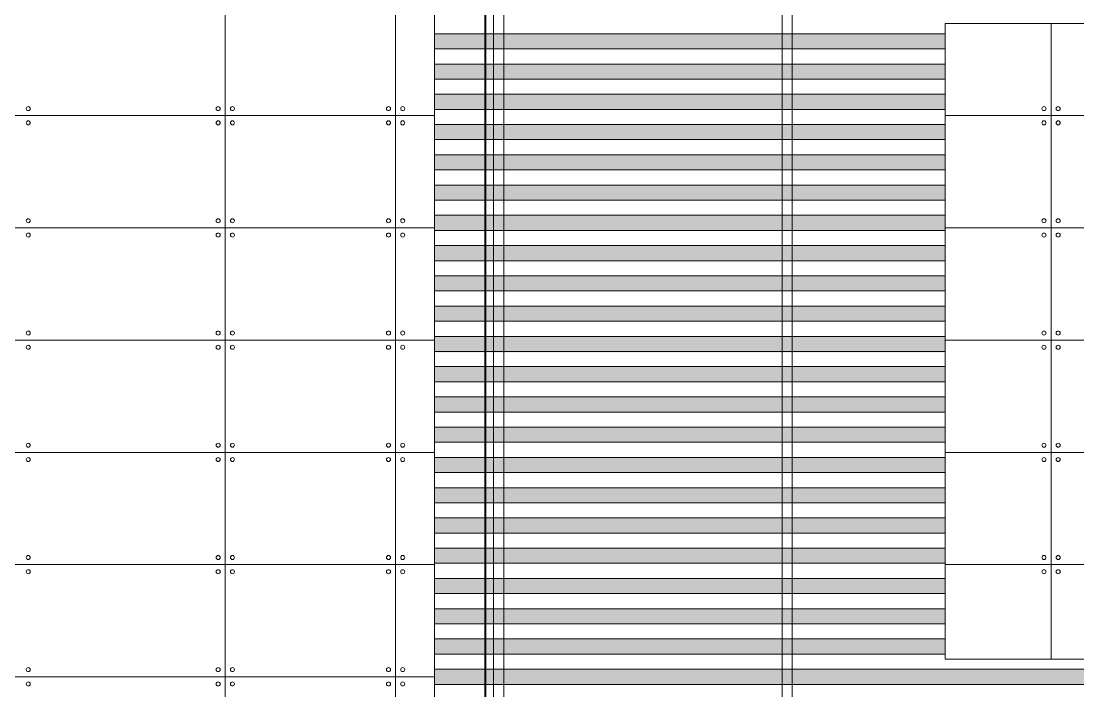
# Model space of a CAD drawing. Header units: millimetres. Extents: x 1564 to 2013, y 216 to 285.
# Drawn here: x 1676.53 to 1687.01, y 231.69 to 238.33 of the extents above; entities that cross this region are included whole.
import ezdxf

# ---------------------------------------------------------------- set-up
doc = ezdxf.new("R2010")
doc.units = ezdxf.units.MM
doc.header["$LTSCALE"] = 10
for name, color, linetype, lineweight in [('CINZA', 252, 'Continuous', 13), ('cinza 03', 252, 'Continuous', 13), ('COTA', 90, 'Continuous', 9), ('PN 05', 50, 'Continuous', 40), ('PN-01', 90, 'Continuous', 13)]:
    doc.layers.add(name, color=color, linetype=linetype, lineweight=lineweight)

msp = doc.modelspace()

# ---------------------------------------------------------------- hatches: boundary and pattern name
at = {"layer": 'cinza 03'}
h = msp.add_hatch(color=256, dxfattribs=at)
h.paths.add_polyline_path([(1681.13, 238.2), (1680.63, 238.2), (1680.63, 238.05), (1681.13, 238.05)])
h.paths.add_polyline_path([(1681.215, 238.2), (1681.13, 238.2), (1681.13, 238.05), (1681.215, 238.05)])
h.paths.add_polyline_path([(1681.255, 238.2), (1681.215, 238.2), (1681.215, 238.05), (1681.255, 238.05)])
h.paths.add_polyline_path([(1681.315, 238.2), (1681.255, 238.2), (1681.255, 238.05), (1681.315, 238.05)])
h.paths.add_polyline_path([(1684.076, 238.2), (1681.315, 238.2), (1681.315, 238.05), (1684.076, 238.05)])
h.paths.add_polyline_path([(1684.176, 238.2), (1684.076, 238.2), (1684.076, 238.05), (1684.176, 238.05)])
h.paths.add_polyline_path([(1685.693, 238.2), (1684.176, 238.2), (1684.176, 238.05), (1685.693, 238.05)])
h = msp.add_hatch(color=256, dxfattribs=at)
h.paths.add_polyline_path([(1681.13, 237.9), (1680.63, 237.9), (1680.63, 237.75), (1681.13, 237.75)])
h.paths.add_polyline_path([(1681.215, 237.9), (1681.13, 237.9), (1681.13, 237.75), (1681.215, 237.75)])
h.paths.add_polyline_path([(1681.255, 237.9), (1681.215, 237.9), (1681.215, 237.75), (1681.255, 237.75)])
h.paths.add_polyline_path([(1681.315, 237.9), (1681.255, 237.9), (1681.255, 237.75), (1681.315, 237.75)])
h.paths.add_polyline_path([(1684.076, 237.9), (1681.315, 237.9), (1681.315, 237.75), (1684.076, 237.75)])
h.paths.add_polyline_path([(1684.176, 237.9), (1684.076, 237.9), (1684.076, 237.75), (1684.176, 237.75)])
h.paths.add_polyline_path([(1685.693, 237.9), (1684.176, 237.9), (1684.176, 237.75), (1685.693, 237.75)])
h = msp.add_hatch(color=256, dxfattribs=at)
h.paths.add_polyline_path([(1681.13, 237.6), (1680.63, 237.6), (1680.63, 237.45), (1681.13, 237.45)])
h.paths.add_polyline_path([(1681.215, 237.6), (1681.13, 237.6), (1681.13, 237.45), (1681.215, 237.45)])
h.paths.add_polyline_path([(1681.255, 237.6), (1681.215, 237.6), (1681.215, 237.45), (1681.255, 237.45)])
h.paths.add_polyline_path([(1681.315, 237.6), (1681.255, 237.6), (1681.255, 237.45), (1681.315, 237.45)])
h.paths.add_polyline_path([(1684.076, 237.6), (1681.315, 237.6), (1681.315, 237.45), (1684.076, 237.45)])
h.paths.add_polyline_path([(1684.176, 237.6), (1684.076, 237.6), (1684.076, 237.45), (1684.176, 237.45)])
h.paths.add_polyline_path([(1685.693, 237.6), (1684.176, 237.6), (1684.176, 237.45), (1685.693, 237.45)])
h = msp.add_hatch(color=256, dxfattribs=at)
h.paths.add_polyline_path([(1681.13, 237.3), (1680.63, 237.3), (1680.63, 237.15), (1681.13, 237.15)])
h.paths.add_polyline_path([(1681.215, 237.3), (1681.13, 237.3), (1681.13, 237.15), (1681.215, 237.15)])
h.paths.add_polyline_path([(1681.255, 237.3), (1681.215, 237.3), (1681.215, 237.15), (1681.255, 237.15)])
h.paths.add_polyline_path([(1681.315, 237.3), (1681.255, 237.3), (1681.255, 237.15), (1681.315, 237.15)])
h.paths.add_polyline_path([(1684.076, 237.3), (1681.315, 237.3), (1681.315, 237.15), (1684.076, 237.15)])
h.paths.add_polyline_path([(1684.176, 237.3), (1684.076, 237.3), (1684.076, 237.15), (1684.176, 237.15)])
h.paths.add_polyline_path([(1685.693, 237.3), (1684.176, 237.3), (1684.176, 237.15), (1685.693, 237.15)])
h = msp.add_hatch(color=256, dxfattribs=at)
h.paths.add_polyline_path([(1681.13, 237), (1680.63, 237), (1680.63, 236.85), (1681.13, 236.85)])
h.paths.add_polyline_path([(1681.215, 237), (1681.13, 237), (1681.13, 236.85), (1681.215, 236.85)])
h.paths.add_polyline_path([(1681.255, 237), (1681.215, 237), (1681.215, 236.85), (1681.255, 236.85)])
h.paths.add_polyline_path([(1681.315, 237), (1681.255, 237), (1681.255, 236.85), (1681.315, 236.85)])
h.paths.add_polyline_path([(1684.076, 237), (1681.315, 237), (1681.315, 236.85), (1684.076, 236.85)])
h.paths.add_polyline_path([(1684.176, 237), (1684.076, 237), (1684.076, 236.85), (1684.176, 236.85)])
h.paths.add_polyline_path([(1685.693, 237), (1684.176, 237), (1684.176, 236.85), (1685.693, 236.85)])
h = msp.add_hatch(color=256, dxfattribs=at)
h.paths.add_polyline_path([(1681.13, 236.7), (1680.63, 236.7), (1680.63, 236.55), (1681.13, 236.55)])
h.paths.add_polyline_path([(1681.215, 236.7), (1681.13, 236.7), (1681.13, 236.55), (1681.215, 236.55)])
h.paths.add_polyline_path([(1681.255, 236.7), (1681.215, 236.7), (1681.215, 236.55), (1681.255, 236.55)])
h.paths.add_polyline_path([(1681.315, 236.7), (1681.255, 236.7), (1681.255, 236.55), (1681.315, 236.55)])
h.paths.add_polyline_path([(1684.076, 236.7), (1681.315, 236.7), (1681.315, 236.55), (1684.076, 236.55)])
h.paths.add_polyline_path([(1684.176, 236.7), (1684.076, 236.7), (1684.076, 236.55), (1684.176, 236.55)])
h.paths.add_polyline_path([(1685.693, 236.7), (1684.176, 236.7), (1684.176, 236.55), (1685.693, 236.55)])
h = msp.add_hatch(color=256, dxfattribs=at)
h.paths.add_polyline_path([(1681.13, 236.4), (1680.63, 236.4), (1680.63, 236.25), (1681.13, 236.25)])
h.paths.add_polyline_path([(1681.215, 236.4), (1681.13, 236.4), (1681.13, 236.25), (1681.215, 236.25)])
h.paths.add_polyline_path([(1681.255, 236.4), (1681.215, 236.4), (1681.215, 236.25), (1681.255, 236.25)])
h.paths.add_polyline_path([(1681.315, 236.4), (1681.255, 236.4), (1681.255, 236.25), (1681.315, 236.25)])
h.paths.add_polyline_path([(1684.076, 236.4), (1681.315, 236.4), (1681.315, 236.25), (1684.076, 236.25)])
h.paths.add_polyline_path([(1684.176, 236.4), (1684.076, 236.4), (1684.076, 236.25), (1684.176, 236.25)])
h.paths.add_polyline_path([(1685.693, 236.4), (1684.176, 236.4), (1684.176, 236.25), (1685.693, 236.25)])
h = msp.add_hatch(color=256, dxfattribs=at)
h.paths.add_polyline_path([(1681.13, 236.1), (1680.63, 236.1), (1680.63, 235.95), (1681.13, 235.95)])
h.paths.add_polyline_path([(1681.215, 236.1), (1681.13, 236.1), (1681.13, 235.95), (1681.215, 235.95)])
h.paths.add_polyline_path([(1681.255, 236.1), (1681.215, 236.1), (1681.215, 235.95), (1681.255, 235.95)])
h.paths.add_polyline_path([(1681.315, 236.1), (1681.255, 236.1), (1681.255, 235.95), (1681.315, 235.95)])
h.paths.add_polyline_path([(1684.076, 236.1), (1681.315, 236.1), (1681.315, 235.95), (1684.076, 235.95)])
h.paths.add_polyline_path([(1684.176, 236.1), (1684.076, 236.1), (1684.076, 235.95), (1684.176, 235.95)])
h.paths.add_polyline_path([(1685.693, 236.1), (1684.176, 236.1), (1684.176, 235.95), (1685.693, 235.95)])
h = msp.add_hatch(color=256, dxfattribs=at)
h.paths.add_polyline_path([(1681.13, 235.8), (1680.63, 235.8), (1680.63, 235.65), (1681.13, 235.65)])
h.paths.add_polyline_path([(1681.215, 235.8), (1681.13, 235.8), (1681.13, 235.65), (1681.215, 235.65)])
h.paths.add_polyline_path([(1681.255, 235.8), (1681.215, 235.8), (1681.215, 235.65), (1681.255, 235.65)])
h.paths.add_polyline_path([(1681.315, 235.8), (1681.255, 235.8), (1681.255, 235.65), (1681.315, 235.65)])
h.paths.add_polyline_path([(1684.076, 235.8), (1681.315, 235.8), (1681.315, 235.65), (1684.076, 235.65)])
h.paths.add_polyline_path([(1684.176, 235.8), (1684.076, 235.8), (1684.076, 235.65), (1684.176, 235.65)])
h.paths.add_polyline_path([(1685.693, 235.8), (1684.176, 235.8), (1684.176, 235.65), (1685.693, 235.65)])
h = msp.add_hatch(color=256, dxfattribs=at)
h.paths.add_polyline_path([(1681.13, 235.5), (1680.63, 235.5), (1680.63, 235.35), (1681.13, 235.35)])
h.paths.add_polyline_path([(1681.215, 235.5), (1681.13, 235.5), (1681.13, 235.35), (1681.215, 235.35)])
h.paths.add_polyline_path([(1681.255, 235.5), (1681.215, 235.5), (1681.215, 235.35), (1681.255, 235.35)])
h.paths.add_polyline_path([(1681.315, 235.5), (1681.255, 235.5), (1681.255, 235.35), (1681.315, 235.35)])
h.paths.add_polyline_path([(1684.076, 235.5), (1681.315, 235.5), (1681.315, 235.35), (1684.076, 235.35)])
h.paths.add_polyline_path([(1684.176, 235.5), (1684.076, 235.5), (1684.076, 235.35), (1684.176, 235.35)])
h.paths.add_polyline_path([(1685.693, 235.5), (1684.176, 235.5), (1684.176, 235.35), (1685.693, 235.35)])
h = msp.add_hatch(color=256, dxfattribs=at)
h.paths.add_polyline_path([(1681.13, 235.193), (1680.63, 235.193), (1680.63, 235.043), (1681.13, 235.043)])
h.paths.add_polyline_path([(1681.215, 235.193), (1681.13, 235.193), (1681.13, 235.043), (1681.215, 235.043)])
h.paths.add_polyline_path([(1681.255, 235.193), (1681.215, 235.193), (1681.215, 235.043), (1681.255, 235.043)])
h.paths.add_polyline_path([(1681.315, 235.193), (1681.255, 235.193), (1681.255, 235.043), (1681.315, 235.043)])
h.paths.add_polyline_path([(1684.076, 235.193), (1681.315, 235.193), (1681.315, 235.043), (1684.076, 235.043)])
h.paths.add_polyline_path([(1684.176, 235.193), (1684.076, 235.193), (1684.076, 235.043), (1684.176, 235.043)])
h.paths.add_polyline_path([(1685.693, 235.193), (1684.176, 235.193), (1684.176, 235.043), (1685.693, 235.043)])
h = msp.add_hatch(color=256, dxfattribs=at)
h.paths.add_polyline_path([(1681.13, 234.9), (1680.63, 234.9), (1680.63, 234.75), (1681.13, 234.75)])
h.paths.add_polyline_path([(1681.215, 234.9), (1681.13, 234.9), (1681.13, 234.75), (1681.215, 234.75)])
h.paths.add_polyline_path([(1681.255, 234.9), (1681.215, 234.9), (1681.215, 234.75), (1681.255, 234.75)])
h.paths.add_polyline_path([(1681.315, 234.9), (1681.255, 234.9), (1681.255, 234.75), (1681.315, 234.75)])
h.paths.add_polyline_path([(1684.076, 234.9), (1681.315, 234.9), (1681.315, 234.75), (1684.076, 234.75)])
h.paths.add_polyline_path([(1684.176, 234.9), (1684.076, 234.9), (1684.076, 234.75), (1684.176, 234.75)])
h.paths.add_polyline_path([(1685.693, 234.9), (1684.176, 234.9), (1684.176, 234.75), (1685.693, 234.75)])
h = msp.add_hatch(color=256, dxfattribs=at)
h.paths.add_polyline_path([(1681.13, 234.6), (1680.63, 234.6), (1680.63, 234.45), (1681.13, 234.45)])
h.paths.add_polyline_path([(1681.215, 234.6), (1681.13, 234.6), (1681.13, 234.45), (1681.215, 234.45)])
h.paths.add_polyline_path([(1681.255, 234.6), (1681.215, 234.6), (1681.215, 234.45), (1681.255, 234.45)])
h.paths.add_polyline_path([(1681.315, 234.6), (1681.255, 234.6), (1681.255, 234.45), (1681.315, 234.45)])
h.paths.add_polyline_path([(1684.076, 234.6), (1681.315, 234.6), (1681.315, 234.45), (1684.076, 234.45)])
h.paths.add_polyline_path([(1684.176, 234.6), (1684.076, 234.6), (1684.076, 234.45), (1684.176, 234.45)])
h.paths.add_polyline_path([(1685.693, 234.6), (1684.176, 234.6), (1684.176, 234.45), (1685.693, 234.45)])
h = msp.add_hatch(color=256, dxfattribs=at)
h.paths.add_polyline_path([(1681.13, 234.3), (1680.63, 234.3), (1680.63, 234.15), (1681.13, 234.15)])
h.paths.add_polyline_path([(1681.215, 234.3), (1681.13, 234.3), (1681.13, 234.15), (1681.215, 234.15)])
h.paths.add_polyline_path([(1681.255, 234.3), (1681.215, 234.3), (1681.215, 234.15), (1681.255, 234.15)])
h.paths.add_polyline_path([(1681.315, 234.3), (1681.255, 234.3), (1681.255, 234.15), (1681.315, 234.15)])
h.paths.add_polyline_path([(1684.076, 234.3), (1681.315, 234.3), (1681.315, 234.15), (1684.076, 234.15)])
h.paths.add_polyline_path([(1684.176, 234.3), (1684.076, 234.3), (1684.076, 234.15), (1684.176, 234.15)])
h.paths.add_polyline_path([(1685.693, 234.3), (1684.176, 234.3), (1684.176, 234.15), (1685.693, 234.15)])
h = msp.add_hatch(color=256, dxfattribs=at)
h.paths.add_polyline_path([(1681.13, 234), (1680.63, 234), (1680.63, 233.85), (1681.13, 233.85)])
h.paths.add_polyline_path([(1681.215, 234), (1681.13, 234), (1681.13, 233.85), (1681.215, 233.85)])
h.paths.add_polyline_path([(1681.255, 234), (1681.215, 234), (1681.215, 233.85), (1681.255, 233.85)])
h.paths.add_polyline_path([(1681.315, 234), (1681.255, 234), (1681.255, 233.85), (1681.315, 233.85)])
h.paths.add_polyline_path([(1684.076, 234), (1681.315, 234), (1681.315, 233.85), (1684.076, 233.85)])
h.paths.add_polyline_path([(1684.176, 234), (1684.076, 234), (1684.076, 233.85), (1684.176, 233.85)])
h.paths.add_polyline_path([(1685.693, 234), (1684.176, 234), (1684.176, 233.85), (1685.693, 233.85)])
h = msp.add_hatch(color=256, dxfattribs=at)
h.paths.add_polyline_path([(1681.13, 233.7), (1680.63, 233.7), (1680.63, 233.55), (1681.13, 233.55)])
h.paths.add_polyline_path([(1681.215, 233.7), (1681.13, 233.7), (1681.13, 233.55), (1681.215, 233.55)])
h.paths.add_polyline_path([(1681.255, 233.7), (1681.215, 233.7), (1681.215, 233.55), (1681.255, 233.55)])
h.paths.add_polyline_path([(1681.315, 233.7), (1681.255, 233.7), (1681.255, 233.55), (1681.315, 233.55)])
h.paths.add_polyline_path([(1684.076, 233.7), (1681.315, 233.7), (1681.315, 233.55), (1684.076, 233.55)])
h.paths.add_polyline_path([(1684.176, 233.7), (1684.076, 233.7), (1684.076, 233.55), (1684.176, 233.55)])
h.paths.add_polyline_path([(1685.693, 233.7), (1684.176, 233.7), (1684.176, 233.55), (1685.693, 233.55)])
h = msp.add_hatch(color=256, dxfattribs=at)
h.paths.add_polyline_path([(1681.13, 233.4), (1680.63, 233.4), (1680.63, 233.25), (1681.13, 233.25)])
h.paths.add_polyline_path([(1681.215, 233.4), (1681.13, 233.4), (1681.13, 233.25), (1681.215, 233.25)])
h.paths.add_polyline_path([(1681.255, 233.4), (1681.215, 233.4), (1681.215, 233.25), (1681.255, 233.25)])
h.paths.add_polyline_path([(1681.315, 233.4), (1681.255, 233.4), (1681.255, 233.25), (1681.315, 233.25)])
h.paths.add_polyline_path([(1684.076, 233.4), (1681.315, 233.4), (1681.315, 233.25), (1684.076, 233.25)])
h.paths.add_polyline_path([(1684.176, 233.4), (1684.076, 233.4), (1684.076, 233.25), (1684.176, 233.25)])
h.paths.add_polyline_path([(1685.693, 233.4), (1684.176, 233.4), (1684.176, 233.25), (1685.693, 233.25)])
h = msp.add_hatch(color=256, dxfattribs=at)
h.paths.add_polyline_path([(1681.13, 233.1), (1680.63, 233.1), (1680.63, 232.95), (1681.13, 232.95)])
h.paths.add_polyline_path([(1681.215, 233.1), (1681.13, 233.1), (1681.13, 232.95), (1681.215, 232.95)])
h.paths.add_polyline_path([(1681.255, 233.1), (1681.215, 233.1), (1681.215, 232.95), (1681.255, 232.95)])
h.paths.add_polyline_path([(1681.315, 233.1), (1681.255, 233.1), (1681.255, 232.95), (1681.315, 232.95)])
h.paths.add_polyline_path([(1684.076, 233.1), (1681.315, 233.1), (1681.315, 232.95), (1684.076, 232.95)])
h.paths.add_polyline_path([(1684.176, 233.1), (1684.076, 233.1), (1684.076, 232.95), (1684.176, 232.95)])
h.paths.add_polyline_path([(1685.693, 233.1), (1684.176, 233.1), (1684.176, 232.95), (1685.693, 232.95)])
h = msp.add_hatch(color=256, dxfattribs=at)
h.paths.add_polyline_path([(1681.13, 232.8), (1680.63, 232.8), (1680.63, 232.65), (1681.13, 232.65)])
h.paths.add_polyline_path([(1681.215, 232.8), (1681.13, 232.8), (1681.13, 232.65), (1681.215, 232.65)])
h.paths.add_polyline_path([(1681.255, 232.8), (1681.215, 232.8), (1681.215, 232.65), (1681.255, 232.65)])
h.paths.add_polyline_path([(1681.315, 232.8), (1681.255, 232.8), (1681.255, 232.65), (1681.315, 232.65)])
h.paths.add_polyline_path([(1684.076, 232.8), (1681.315, 232.8), (1681.315, 232.65), (1684.076, 232.65)])
h.paths.add_polyline_path([(1684.176, 232.8), (1684.076, 232.8), (1684.076, 232.65), (1684.176, 232.65)])
h.paths.add_polyline_path([(1685.693, 232.8), (1684.176, 232.8), (1684.176, 232.65), (1685.693, 232.65)])
h = msp.add_hatch(color=256, dxfattribs=at)
h.paths.add_polyline_path([(1681.13, 232.5), (1680.63, 232.5), (1680.63, 232.35), (1681.13, 232.35)])
h.paths.add_polyline_path([(1681.215, 232.5), (1681.13, 232.5), (1681.13, 232.35), (1681.215, 232.35)])
h.paths.add_polyline_path([(1681.255, 232.5), (1681.215, 232.5), (1681.215, 232.35), (1681.255, 232.35)])
h.paths.add_polyline_path([(1681.315, 232.5), (1681.255, 232.5), (1681.255, 232.35), (1681.315, 232.35)])
h.paths.add_polyline_path([(1684.076, 232.5), (1681.315, 232.5), (1681.315, 232.35), (1684.076, 232.35)])
h.paths.add_polyline_path([(1684.176, 232.5), (1684.076, 232.5), (1684.076, 232.35), (1684.176, 232.35)])
h.paths.add_polyline_path([(1685.693, 232.5), (1684.176, 232.5), (1684.176, 232.35), (1685.693, 232.35)])
h = msp.add_hatch(color=256, dxfattribs=at)
h.paths.add_polyline_path([(1681.13, 232.2), (1680.63, 232.2), (1680.63, 232.05), (1681.13, 232.05)])
h.paths.add_polyline_path([(1681.215, 232.2), (1681.13, 232.2), (1681.13, 232.05), (1681.215, 232.05)])
h.paths.add_polyline_path([(1681.255, 232.2), (1681.215, 232.2), (1681.215, 232.05), (1681.255, 232.05)])
h.paths.add_polyline_path([(1681.315, 232.2), (1681.255, 232.2), (1681.255, 232.05), (1681.315, 232.05)])
h.paths.add_polyline_path([(1684.076, 232.2), (1681.315, 232.2), (1681.315, 232.05), (1684.076, 232.05)])
h.paths.add_polyline_path([(1684.176, 232.2), (1684.076, 232.2), (1684.076, 232.05), (1684.176, 232.05)])
h.paths.add_polyline_path([(1685.693, 232.2), (1684.176, 232.2), (1684.176, 232.05), (1685.693, 232.05)])
msp.add_hatch(color=256, dxfattribs=at).paths.add_polyline_path([(1680.63, 231.9), (1680.63, 231.75), (1696.755, 231.75), (1696.755, 231.9)])

# ---------------------------------------------------------------- linework, layer by layer
at = {"layer": 'CINZA'}
for p, q in [((1678.555, 250.9), (1678.555, 225.15)), ((1680.244, 250.9), (1680.244, 225.15)), ((1686.743, 238.3), (1686.743, 232)), ((1663.255, 237.388), (1680.63, 237.388)), ((1685.693, 237.388), (1691.693, 237.388)), ((1663.255, 236.275), (1680.63, 236.275)), ((1685.693, 236.275), (1691.693, 236.275)), ((1663.255, 235.163), (1680.63, 235.163)), ((1685.693, 235.163), (1691.693, 235.163)), ((1663.255, 234.05), (1680.63, 234.05)), ((1685.693, 234.05), (1691.693, 234.05)), ((1663.255, 232.938), (1680.63, 232.938)), ((1685.693, 232.938), (1691.693, 232.938)), ((1663.255, 231.825), (1680.63, 231.825))]:
    msp.add_line(p, q, dxfattribs=at)
for centre in [(1676.601, 237.458), (1678.484, 237.458), (1678.626, 237.458), (1680.173, 237.458), (1680.314, 237.458), (1686.672, 237.458), (1686.813, 237.458), (1676.601, 237.317), (1678.484, 237.317), (1678.626, 237.317), (1680.173, 237.317), (1680.314, 237.317), (1686.672, 237.317), (1686.813, 237.317), (1676.601, 236.346), (1678.484, 236.346), (1678.626, 236.346), (1680.173, 236.346), (1680.314, 236.346), (1686.672, 236.346), (1686.813, 236.346), (1676.601, 236.204), (1678.484, 236.204), (1678.626, 236.204), (1680.173, 236.204), (1680.314, 236.204), (1686.672, 236.204), (1686.813, 236.204), (1676.601, 235.233), (1678.484, 235.233), (1678.626, 235.233), (1680.173, 235.233), (1680.314, 235.233), (1686.672, 235.233), (1686.813, 235.233), (1676.601, 235.092), (1678.484, 235.092), (1678.626, 235.092), (1680.173, 235.092), (1680.314, 235.092), (1686.672, 235.092), (1686.813, 235.092), (1676.601, 234.121), (1678.484, 234.121), (1678.626, 234.121), (1680.173, 234.121), (1680.314, 234.121), (1686.672, 234.121), (1686.813, 234.121), (1676.601, 233.979), (1678.484, 233.979), (1678.626, 233.979), (1680.173, 233.979), (1680.314, 233.979), (1686.672, 233.979), (1686.813, 233.979), (1676.601, 233.008), (1678.484, 233.008), (1678.626, 233.008), (1680.173, 233.008), (1680.314, 233.008), (1686.672, 233.008), (1686.813, 233.008), (1676.601, 232.867), (1678.484, 232.867), (1678.626, 232.867), (1680.173, 232.867), (1680.314, 232.867), (1686.672, 232.867), (1686.813, 232.867), (1676.601, 231.896), (1678.484, 231.896), (1678.626, 231.896), (1680.173, 231.896), (1680.314, 231.896), (1676.601, 231.754), (1678.484, 231.754), (1678.626, 231.754), (1680.173, 231.754), (1680.314, 231.754)]:
    msp.add_circle(centre, 0.02, dxfattribs=at)
at = {"layer": 'cinza 03'}
for p, q in [((1681.215, 243.95), (1681.215, 221.1)), ((1681.315, 243.95), (1681.315, 221.1)), ((1684.076, 243.95), (1684.076, 221.1)), ((1684.176, 243.95), (1684.176, 221.1))]:
    msp.add_line(p, q, dxfattribs=at)
msp.add_lwpolyline([(1685.693, 238.3), (1691.693, 238.3), (1691.693, 232), (1685.693, 232)], close=True, dxfattribs=at)
at = {"layer": 'COTA'}
msp.add_line((1680.63, 243.9), (1680.63, 225.15), dxfattribs=at)
at = {"layer": 'PN 05'}
msp.add_line((1681.13, 243.95), (1681.13, 220.7), dxfattribs=at)
at = {"layer": 'PN-01'}
for points in [[(1680.63, 238.2), (1680.63, 238.05), (1685.693, 238.05)], [(1685.693, 238.2), (1680.63, 238.2)], [(1685.693, 237.9), (1680.63, 237.9)], [(1680.63, 237.9), (1680.63, 237.75), (1685.693, 237.75)], [(1685.693, 237.6), (1680.63, 237.6)], [(1680.63, 237.6), (1680.63, 237.45), (1685.693, 237.45)], [(1680.63, 237.3), (1680.63, 237.15), (1685.693, 237.15)], [(1685.693, 237.3), (1680.63, 237.3)], [(1680.63, 237), (1680.63, 236.85), (1685.693, 236.85)], [(1685.693, 237), (1680.63, 237)], [(1685.693, 236.7), (1680.63, 236.7)], [(1680.63, 236.7), (1680.63, 236.55), (1685.693, 236.55)], [(1685.693, 236.4), (1680.63, 236.4)], [(1680.63, 236.4), (1680.63, 236.25), (1685.693, 236.25)], [(1685.693, 236.1), (1680.63, 236.1)], [(1680.63, 236.1), (1680.63, 235.95), (1685.693, 235.95)], [(1680.63, 235.8), (1680.63, 235.65), (1685.693, 235.65)], [(1685.693, 235.8), (1680.63, 235.8)], [(1680.63, 235.5), (1680.63, 235.35), (1685.693, 235.35)], [(1685.693, 235.5), (1680.63, 235.5)], [(1685.693, 235.2), (1680.63, 235.2)], [(1680.63, 235.2), (1680.63, 235.05), (1685.693, 235.05)], [(1685.693, 234.9), (1680.63, 234.9)], [(1680.63, 234.9), (1680.63, 234.75), (1685.693, 234.75)], [(1685.693, 234.6), (1680.63, 234.6)], [(1680.63, 234.6), (1680.63, 234.45), (1685.693, 234.45)], [(1685.693, 234.3), (1680.63, 234.3)], [(1680.63, 234.3), (1680.63, 234.15), (1685.693, 234.15)], [(1685.693, 234), (1680.63, 234)], [(1680.63, 234), (1680.63, 233.85), (1685.693, 233.85)], [(1685.693, 233.7), (1680.63, 233.7)], [(1680.63, 233.7), (1680.63, 233.55), (1685.693, 233.55)], [(1685.693, 233.4), (1680.63, 233.4)], [(1680.63, 233.4), (1680.63, 233.25), (1685.693, 233.25)], [(1685.693, 233.1), (1680.63, 233.1)], [(1680.63, 233.1), (1680.63, 232.95), (1685.693, 232.95)], [(1685.693, 232.8), (1680.63, 232.8)], [(1680.63, 232.8), (1680.63, 232.65), (1685.693, 232.65)], [(1685.693, 232.5), (1680.63, 232.5)], [(1680.63, 232.5), (1680.63, 232.35), (1685.693, 232.35)], [(1685.693, 232.2), (1680.63, 232.2)], [(1680.63, 232.2), (1680.63, 232.05), (1685.693, 232.05)]]:
    msp.add_lwpolyline(points, dxfattribs=at)
msp.add_lwpolyline([(1680.63, 231.9), (1680.63, 231.75), (1696.755, 231.75), (1696.755, 231.9)], close=True, dxfattribs=at)

doc.saveas('drawing.dxf')
